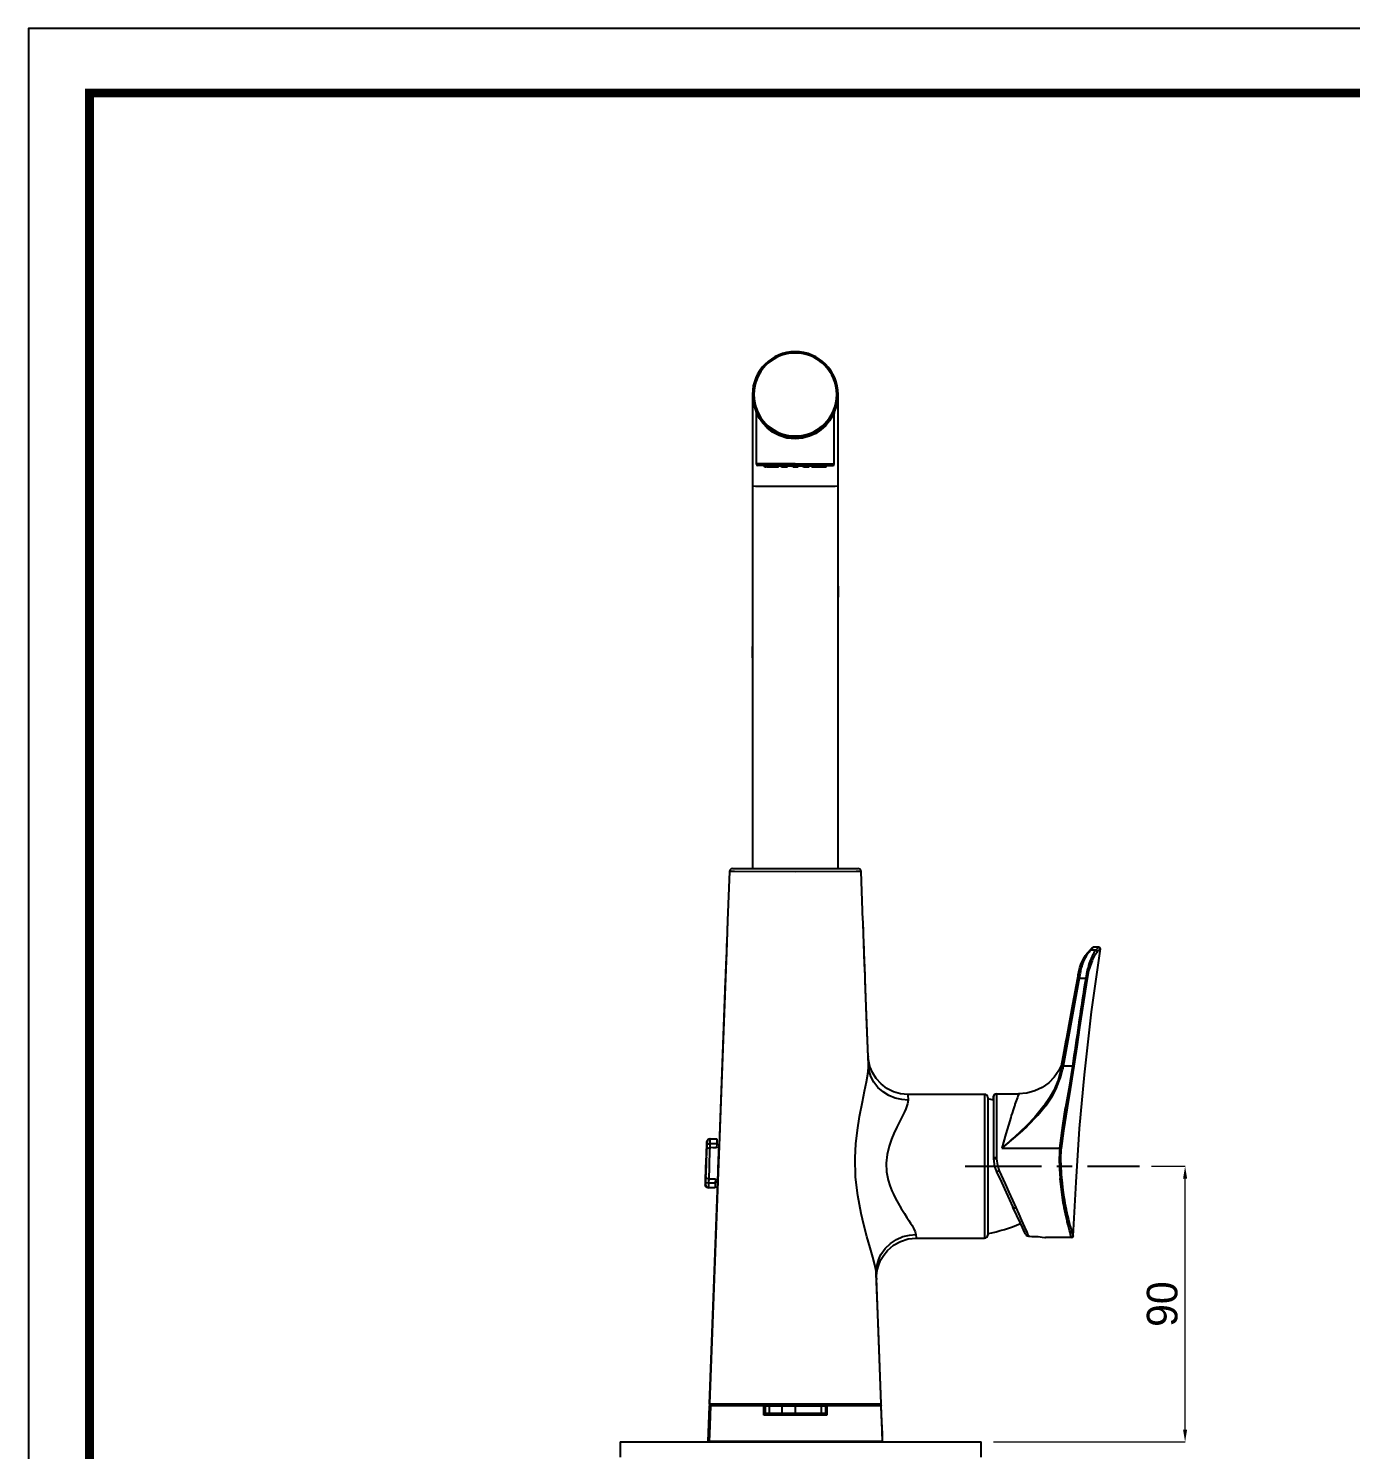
# Model space of a CAD drawing. Extents: x 1350 to 2592, y -2 to 907.
# Drawn here: x 1350.5 to 1782.7, y 442.9 to 907.5 of the extents above; entities that cross this region are included whole.
import ezdxf

# ---------------------------------------------------------------- set-up
doc = ezdxf.new("R2010")
doc.units = 0
doc.header["$LTSCALE"] = 10
doc.header["$MEASUREMENT"] = 0
doc.header["$PDMODE"] = 3
doc.header["$PDSIZE"] = -10
doc.linetypes.add('CENTER', pattern=[2, 1.25, -0.25, 0.25, -0.25])
doc.linetypes.add('CENTERX2', pattern=[4, 2.5, -0.5, 0.5, -0.5])
doc.layers.get('0').update_dxf_attribs({"linetype": 'CONTINUOUS'})
doc.layers.get('DEFPOINTS').update_dxf_attribs({"linetype": 'CONTINUOUS'})
doc.layers.add('중심선', color=1, linetype='CENTER', lineweight=25)
doc.styles.add('Daelim Dimension', font='')
doc.styles.get('Daelim Dimension').set_extended_font_data('나눔고딕')
doc.dimstyles.new('DEFAULT', dxfattribs={"dimscale": 2, "dimtxt": 2, "dimasz": 2, "dimexe": 0, "dimexo": 2, "dimgap": 1, "dimtad": 1, "dimdec": 0, "dimzin": 9, "dimdsep": 46, "dimtxsty": 'Daelim Dimension', "dimcen": 0.5, "dimclrd": 5, "dimclre": 5, "dimclrt": 256, "dimadec": 1, "dimazin": 0, "dimtfac": 1, "dimtdec": 0, "dimtix": 1, "dimtmove": 0, "dimatfit": 3, "dimfxl": 1, "dimtolj": 1, "dimtzin": 1, "dimlwd": 9, "dimlwe": 9, "dimarcsym": 0})

# ---------------------------------------------------------------- blocks, each defined once
blk = doc.blocks.new('*D6')
at = {"color": 5, "lineweight": 9, "ltscale": 0.5, "transparency": 16777216}
for p, q in [((1717.68, 535.49), (1728.63, 535.49)), ((1728.63, 449.39), (1728.63, 531.49)), ((1666, 445.39), (1728.63, 445.39))]:
    blk.add_line(p, q, dxfattribs=at)
at = {"color": 5, "ltscale": 0.5, "transparency": 16777216}
for points in [[(1727.96, 531.49), (1729.29, 531.49), (1728.63, 535.49)], [(1727.96, 449.39), (1729.29, 449.39), (1728.63, 445.39)]]:
    blk.add_solid(points, dxfattribs=at)
at = {"layer": 'DEFPOINTS', "color": 0, "ltscale": 0.5, "transparency": 16777216}
for p in [(1713.68, 535.49), (1728.63, 535.49), (1662, 445.39)]:
    blk.add_point(p, dxfattribs=at)
at = {"color": 7, "ltscale": 0.5, "transparency": 16777216, "insert": (1721.18, 490.44), "char_height": 10, "attachment_point": 5, "rotation": 90, "style": 'Daelim Dimension'}
blk.add_mtext('\\A1;90', dxfattribs=at)

msp = doc.modelspace()

# ---------------------------------------------------------------- linework, layer by layer
at = {"color": 0, "linetype": 'Continuous'}
for p, q in [((1601.19, 801.79), (1601.19, 801.34)), ((1588.44, 781.92), (1588.44, 765.09)), ((1613.94, 765.09), (1613.94, 781.95)), ((1601.19, 773.79), (1601.19, 774.25)), ((1601.19, 773.79), (1601.19, 773.29)), ((1601.19, 765.09), (1588.44, 765.09)), ((1601.19, 764.59), (1588.94, 764.59)), ((1591.1, 764.09), (1591.03, 764.59)), ((1591.6, 764.09), (1591.53, 764.59)), ((1591.61, 764.09), (1591.6, 764.09)), ((1591.61, 764.59), (1591.71, 764.08)), ((1591.74, 764.09), (1591.65, 764.59)), ((1592, 764.09), (1591.74, 764.09)), ((1592, 764.09), (1591.96, 764.59)), ((1592.65, 764.09), (1592.61, 764.59)), ((1593.27, 764.09), (1592.65, 764.09)), ((1593.27, 764.09), (1593.36, 764.59)), ((1593.57, 764.59), (1593.68, 764.08)), ((1593.57, 764.08), (1593.62, 764.35)), ((1593.82, 764.09), (1593.72, 764.59)), ((1594.3, 764.09), (1593.82, 764.09)), ((1594.3, 764.09), (1594.3, 764.59)), ((1595, 764.09), (1595, 764.59)), ((1595.47, 764.09), (1595, 764.09)), ((1595.47, 764.09), (1595.57, 764.59)), ((1595.62, 764.08), (1595.72, 764.59)), ((1595.7, 764.49), (1596.64, 764.49)), ((1596.62, 764.59), (1596.71, 764.08)), ((1597.02, 764.09), (1596.93, 764.59)), ((1597.64, 764.09), (1597.02, 764.09)), ((1597.64, 764.09), (1597.68, 764.59)), ((1598.29, 764.09), (1598.32, 764.59)), ((1598.54, 764.09), (1598.29, 764.09)), ((1598.54, 764.09), (1598.63, 764.59)), ((1598.58, 764.08), (1598.67, 764.59)), ((1598.65, 764.49), (1600.3, 764.49)), ((1600.35, 764.09), (1600.28, 764.59)), ((1600.85, 764.09), (1600.78, 764.59)), ((1601.52, 764.09), (1600.85, 764.09)), ((1601.19, 764.59), (1601.19, 765.09)), ((1601.19, 765.09), (1613.94, 765.09)), ((1601.19, 764.59), (1613.44, 764.59)), ((1601.52, 764.09), (1601.59, 764.59)), ((1602.02, 764.09), (1602.09, 764.59)), ((1602.07, 764.49), (1603.72, 764.49)), ((1603.7, 764.59), (1603.79, 764.08)), ((1603.83, 764.09), (1603.74, 764.59)), ((1604.09, 764.09), (1603.83, 764.09)), ((1604.09, 764.09), (1604.05, 764.59)), ((1604.73, 764.09), (1604.7, 764.59)), ((1605.35, 764.09), (1604.73, 764.09)), ((1605.35, 764.09), (1605.45, 764.59)), ((1605.66, 764.08), (1605.75, 764.59)), ((1605.73, 764.49), (1606.68, 764.49)), ((1606.66, 764.59), (1606.76, 764.08)), ((1606.9, 764.09), (1606.8, 764.59)), ((1607.38, 764.09), (1606.9, 764.09)), ((1607.38, 764.09), (1607.38, 764.59)), ((1608.08, 764.09), (1608.08, 764.59)), ((1608.55, 764.09), (1608.08, 764.09)), ((1608.55, 764.09), (1608.65, 764.59)), ((1608.7, 764.08), (1608.8, 764.59)), ((1608.75, 764.35), (1608.8, 764.08)), ((1609.1, 764.09), (1609.01, 764.59)), ((1609.72, 764.09), (1609.1, 764.09)), ((1609.72, 764.09), (1609.76, 764.59)), ((1610.37, 764.09), (1610.41, 764.59)), ((1610.63, 764.09), (1610.37, 764.09)), ((1610.63, 764.09), (1610.72, 764.59)), ((1610.67, 764.08), (1610.76, 764.59)), ((1610.77, 764.09), (1610.84, 764.59)), ((1610.77, 764.09), (1610.77, 764.09)), ((1611.27, 764.09), (1611.34, 764.59)), ((1699.41, 606.13), (1697.72, 606.13)), ((1698.76, 607.19), (1700.45, 607.19)), ((1689.95, 577.55), (1693.51, 597.07)), ((1694, 597.02), (1696.13, 597.02)), ((1688.03, 567.07), (1688.26, 568.33)), ((1691.81, 568.27), (1688.75, 568.27)), ((1663.09, 558.99), (1638, 558.99)), ((1663.09, 558.99), (1663.09, 511.99)), ((1664.09, 557.99), (1664.09, 512.99)), ((1667.01, 559.19), (1674.29, 559.19)), ((1573.31, 544.49), (1573.31, 544.49)), ((1575.54, 544.49), (1575.49, 542.86)), ((1572.31, 543.53), (1572.31, 543.53)), ((1575.49, 542.86), (1575.44, 541.55)), ((1576.28, 542.5), (1575.48, 542.51)), ((1668.68, 541.37), (1687.65, 541.37)), ((1666.04, 538.22), (1666.04, 537.91)), ((1575.04, 530.12), (1574.99, 528.49)), ((1575.09, 531.43), (1575.04, 530.12)), ((1575.05, 530.46), (1575.82, 530.47)), ((1571.78, 529.53), (1571.78, 529.53)), ((1572.78, 528.49), (1572.78, 528.49)), ((1640.74, 511.99), (1663.09, 511.99)), ((1676.46, 513.33), (1676.39, 513.5)), ((1678.57, 512.57), (1678.57, 512.55)), ((1678.57, 512.57), (1679.04, 512.57)), ((1678.57, 512.55), (1679.04, 512.55)), ((1679.04, 512.57), (1679.04, 512.55)), ((1691.53, 512.19), (1683.04, 512.19)), ((1573.08, 457.2), (1573.06, 457.2)), ((1573.1, 457.8), (1573.11, 457.8)), ((1591.19, 457.14), (1591.19, 454.74)), ((1591.19, 457.14), (1591.31, 457.14)), ((1591.3, 457.32), (1591.3, 457.59)), ((1591.31, 457.14), (1591.31, 454.74)), ((1591.39, 457.34), (1592.75, 457.34)), ((1592.69, 457.14), (1592.69, 454.74)), ((1596.82, 457.14), (1596.82, 454.74)), ((1601.19, 457.14), (1601.19, 454.74)), ((1609.69, 457.14), (1609.69, 454.74)), ((1611.19, 457.14), (1611.06, 457.14)), ((1611.06, 457.14), (1611.06, 454.74)), ((1611.07, 457.32), (1611.07, 457.59)), ((1611.19, 457.19), (1611.19, 457.19)), ((1611.19, 457.19), (1611.19, 457.19)), ((1611.19, 457.14), (1611.19, 457.19)), ((1611.19, 457.14), (1611.19, 454.74)), ((1629.26, 457.8), (1629.29, 457.8)), ((1629.31, 457.2), (1629.29, 457.2)), ((1591.19, 454.74), (1591.31, 454.74)), ((1591.3, 454.56), (1591.3, 454.44)), ((1592.75, 454.54), (1591.39, 454.54)), ((1601.19, 454.44), (1601.19, 454.54)), ((1611.06, 454.74), (1611.19, 454.74)), ((1611.19, 454.39), (1611.19, 454.74)), ((1611.19, 454.74), (1611.19, 454.44)), ((1611.19, 454.44), (1611.19, 454.39)), ((1543.96, 445.39), (1600.66, 445.39)), ((1543.96, 445.39), (1543.96, 440.39)), ((1572.63, 445.6), (1572.63, 445.6)), ((1572.63, 445.6), (1572.65, 445.6)), ((1600.66, 445.39), (1662, 445.39)), ((1629.72, 445.6), (1629.75, 445.6)), ((1662, 440.39), (1662, 445.39))]:
    msp.add_line(p, q, dxfattribs=at)
at = {"ltscale": 0.5}
msp.add_lwpolyline([(1350.49, -2.02), (2591.73, -2.02), (2591.73, 907.46), (1350.49, 907.46)], close=True, dxfattribs=at)
at = {"color": 5, "linetype": 'ByBlock', "lineweight": 200, "const_width": 2.86}
msp.add_lwpolyline([(1370.45, 36.93), (2571.65, 36.93), (2571.65, 886.35), (1370.45, 886.35)], close=True, dxfattribs=at)
at = {"color": 0, "linetype": 'Continuous'}
for points in [[(1587.19, 787.73), (1587.19, 787.24), (1587.19, 786.26), (1587.19, 784.83), (1587.19, 782.94), (1587.19, 780.98), (1587.19, 778.74), (1587.19, 776.25), (1587.19, 772.1), (1587.19, 767.55), (1587.19, 762.74), (1587.19, 757.79)], [(1615.19, 787.79), (1615.19, 787.79), (1615.19, 787.79), (1615.19, 787.79), (1615.19, 787.79), (1615.19, 787.79), (1615.19, 787.79), (1615.19, 787.79)], [(1615.19, 757.79), (1615.19, 762.82), (1615.19, 767.71), (1615.19, 772.33), (1615.19, 776.41), (1615.19, 779.98), (1615.19, 782.05), (1615.19, 783.83), (1615.19, 785.3), (1615.19, 786.44), (1615.19, 787.24), (1615.19, 787.69)], [(1588.4, 782.09), (1588.43, 781.98), (1588.44, 781.9)], [(1601.19, 773.29), (1598.46, 773.57), (1595.95, 774.35), (1593.77, 775.51), (1591.97, 776.91), (1590.53, 778.43), (1589.45, 779.96), (1589.03, 780.67), (1588.72, 781.28), (1588.55, 781.64), (1588.45, 781.86), (1588.44, 781.9), (1588.44, 781.9), (1588.44, 781.9), (1588.44, 781.9), (1588.44, 781.9)], [(1613.94, 781.9), (1613.94, 781.9), (1613.94, 781.9), (1613.94, 781.9), (1613.93, 781.9), (1613.93, 781.89), (1613.92, 781.86), (1613.88, 781.77), (1613.76, 781.5), (1613.41, 780.79), (1612.96, 780.02), (1612.42, 779.18), (1611.17, 777.67), (1609.58, 776.21), (1607.86, 775.06), (1605.85, 774.13), (1603.59, 773.51), (1601.19, 773.29)], [(1613.94, 781.9), (1613.95, 782.01), (1613.97, 782.09)], [(1591.6, 764.09), (1591.22, 764.09), (1591.1, 764.09)], [(1592.65, 764.09), (1592.23, 764.09), (1592, 764.09)], [(1593.58, 764.09), (1593.57, 764.09), (1593.56, 764.09), (1593.27, 764.09)], [(1593.82, 764.09), (1593.68, 764.09), (1593.67, 764.09), (1593.67, 764.09)], [(1595, 764.09), (1594.6, 764.09), (1594.3, 764.09)], [(1595.62, 764.09), (1595.62, 764.09), (1595.62, 764.09), (1595.62, 764.09), (1595.62, 764.09), (1595.62, 764.09), (1595.62, 764.09), (1595.61, 764.09), (1595.47, 764.09)], [(1597.02, 764.09), (1596.73, 764.09), (1596.72, 764.09), (1596.71, 764.09)], [(1598.29, 764.09), (1597.98, 764.09), (1597.64, 764.09)], [(1600.85, 764.09), (1600.47, 764.09), (1600.35, 764.09)], [(1602.02, 764.09), (1601.84, 764.09), (1601.52, 764.09)], [(1604.73, 764.09), (1604.32, 764.09), (1604.09, 764.09)], [(1605.66, 764.09), (1605.66, 764.09), (1605.64, 764.09), (1605.35, 764.09)], [(1606.9, 764.09), (1606.76, 764.09), (1606.76, 764.09), (1606.76, 764.09)], [(1608.08, 764.09), (1607.69, 764.09), (1607.38, 764.09)], [(1608.7, 764.09), (1608.7, 764.09), (1608.7, 764.09), (1608.7, 764.09), (1608.7, 764.09), (1608.7, 764.09), (1608.7, 764.09), (1608.69, 764.09), (1608.55, 764.09)], [(1609.1, 764.09), (1608.82, 764.09), (1608.8, 764.09), (1608.8, 764.09)], [(1610.37, 764.09), (1610.06, 764.09), (1609.72, 764.09)], [(1611.27, 764.09), (1611.09, 764.09), (1610.77, 764.09)], [(1587.19, 757.79), (1587.19, 701.69), (1587.19, 705.39), (1587.19, 669.09), (1587.19, 632.79)], [(1615.19, 757.79), (1615.19, 757.79), (1615.19, 757.79), (1615.19, 757.79), (1615.18, 757.79), (1615.13, 757.79), (1614.2, 757.77), (1601.19, 757.74), (1588.17, 757.77), (1587.24, 757.79), (1587.19, 757.79), (1587.19, 757.79), (1587.19, 757.79), (1587.19, 757.79), (1587.19, 757.79)], [(1615.19, 632.79), (1615.19, 688.89), (1615.19, 725.19), (1615.19, 721.49), (1615.19, 757.79)], [(1579.65, 631.85), (1579.05, 615.89)], [(1580.68, 632.79), (1580.25, 632.7), (1579.9, 632.45), (1579.65, 631.82)], [(1622.72, 631.85), (1622.72, 631.85), (1622.72, 631.85), (1622.72, 631.85), (1622.72, 631.85), (1622.62, 631.84), (1621.08, 631.84), (1601.19, 631.79), (1581.29, 631.84), (1579.75, 631.85), (1579.66, 631.85), (1579.65, 631.85), (1579.65, 631.85), (1579.65, 631.85), (1579.65, 631.85)], [(1580.66, 632.79), (1580.66, 632.79), (1580.66, 632.79), (1580.66, 632.79), (1580.66, 632.79), (1580.67, 632.79), (1580.74, 632.79), (1581.92, 632.79), (1597.91, 632.79), (1620.68, 632.79)], [(1620.68, 632.79), (1621.64, 632.79), (1621.7, 632.79), (1621.7, 632.79), (1621.7, 632.79), (1621.7, 632.79), (1621.7, 632.79), (1621.7, 632.79), (1621.7, 632.79), (1621.7, 632.79)], [(1622.72, 631.82), (1622.61, 632.24), (1622.34, 632.58), (1621.7, 632.79)], [(1623.32, 615.89), (1622.72, 631.85)], [(1578.97, 613.79), (1578.88, 611.46), (1578.8, 609.4), (1578.73, 607.41), (1578.66, 605.68), (1578.58, 603.62), (1578.5, 601.7), (1578.46, 600.53), (1578.42, 599.47), (1578.37, 598.3), (1578.33, 597.34), (1578.3, 596.62), (1578.28, 596.27), (1578.28, 596.15)], [(1579.05, 615.79), (1578.65, 605.34), (1578.34, 597.12)], [(1579.05, 615.79), (1579, 614.66), (1578.97, 613.79)], [(1623.35, 615.15), (1623.34, 615.51), (1623.33, 615.79)], [(1624, 597.83), (1623.62, 607.89), (1623.33, 615.79)], [(1623.33, 615.79), (1623.33, 615.79), (1623.33, 615.79), (1623.33, 615.79), (1623.33, 615.79), (1623.33, 615.79)], [(1624.09, 596.15), (1624.08, 596.52), (1624.05, 597.13), (1624.02, 597.98), (1623.95, 599.53), (1623.86, 601.94), (1623.75, 604.65), (1623.7, 606.09), (1623.66, 607.09), (1623.62, 607.99), (1623.58, 609.17), (1623.52, 610.73), (1623.45, 612.4), (1623.44, 612.85), (1623.42, 613.31), (1623.4, 613.76), (1623.39, 614.22), (1623.37, 614.69), (1623.35, 615.15)], [(1692.03, 512.66), (1692.97, 530.27), (1694.14, 547.85), (1695.72, 565.4), (1698.07, 586.04), (1700.95, 606.61)], [(1696.27, 604.14), (1695.95, 603.59), (1695.75, 603.2), (1695.55, 602.79), (1695.35, 602.36)], [(1695.52, 603.48), (1696.1, 604.4), (1696.65, 605.15), (1697.03, 605.62), (1697.34, 605.96)], [(1696.4, 604.36), (1696.33, 604.24), (1696.27, 604.14)], [(1696.99, 605.22), (1696.66, 604.76), (1696.4, 604.36)], [(1697.05, 605.29), (1697.02, 605.25), (1696.99, 605.22)], [(1697.72, 606.13), (1697.53, 605.9), (1697.38, 605.73), (1697.22, 605.52), (1697.05, 605.29)], [(1697.34, 605.96), (1697.45, 606.07), (1697.51, 606.14), (1697.58, 606.21), (1697.64, 606.28)], [(1697.72, 606.13), (1697.49, 606.08), (1697.34, 605.96)], [(1698.15, 606.78), (1698.01, 606.64), (1697.9, 606.54), (1697.78, 606.41), (1697.65, 606.28)], [(1698.02, 606.44), (1697.79, 606.39), (1697.65, 606.28)], [(1698.12, 603.96), (1697.88, 603.42), (1697.7, 602.96)], [(1698.02, 606.44), (1697.86, 606.27), (1697.72, 606.13)], [(1698.94, 604.19), (1698.62, 603.57), (1698.41, 603.13), (1698.2, 602.65), (1698, 602.15)], [(1698.76, 607.19), (1698.76, 607.19), (1698.76, 607.19), (1698.71, 607.14), (1698.02, 606.44)], [(1698.2, 604.16), (1698.15, 604.05), (1698.12, 603.96)], [(1698.18, 606.81), (1698.16, 606.8), (1698.15, 606.78)], [(1698.15, 606.78), (1698.16, 606.79), (1698.16, 606.8)], [(1698.16, 606.8), (1698.34, 606.97), (1698.39, 607.02)], [(1698.39, 607.02), (1698.36, 607), (1698.32, 606.95), (1698.18, 606.81)], [(1698.58, 604.92), (1698.37, 604.51), (1698.2, 604.16)], [(1698.38, 607.01), (1698.47, 607.09), (1698.55, 607.14)], [(1698.39, 607.02), (1698.39, 607.02), (1698.39, 607.02), (1698.39, 607.02), (1698.39, 607.02), (1698.39, 607.02), (1698.39, 607.02)], [(1698.77, 607.18), (1698.64, 607.17), (1698.55, 607.14)], [(1698.63, 605.02), (1698.6, 604.97), (1698.58, 604.92)], [(1699.02, 605.65), (1698.81, 605.32), (1698.63, 605.02)], [(1699.19, 604.62), (1699.1, 604.48), (1699.05, 604.38), (1698.99, 604.29), (1698.94, 604.19)], [(1699.41, 606.13), (1699.2, 605.89), (1699.02, 605.65)], [(1699.42, 604.98), (1699.34, 604.87), (1699.29, 604.79), (1699.24, 604.71), (1699.19, 604.62)], [(1699.41, 606.13), (1700.38, 607.12), (1700.45, 607.19), (1700.45, 607.19), (1700.45, 607.19)], [(1699.9, 605.57), (1699.73, 605.99), (1699.41, 606.13)], [(1699.9, 605.57), (1699.74, 605.4), (1699.64, 605.28), (1699.53, 605.14), (1699.42, 604.98)], [(1700.95, 606.62), (1700.95, 606.62), (1700.95, 606.62), (1700.95, 606.62), (1700.95, 606.62), (1700.95, 606.62), (1700.95, 606.62), (1700.94, 606.61), (1700.88, 606.55), (1699.9, 605.57)], [(1700.95, 606.62), (1700.79, 607.06), (1700.45, 607.19)], [(1693.88, 599.08), (1694.23, 600.47), (1694.68, 601.75), (1695.52, 603.48)], [(1694.83, 600.94), (1694.65, 600.35), (1694.55, 599.95), (1694.46, 599.55), (1694.38, 599.13)], [(1695.05, 601.61), (1694.97, 601.38), (1694.92, 601.24), (1694.88, 601.09), (1694.83, 600.94)], [(1695.32, 602.28), (1695.23, 602.05), (1695.17, 601.91), (1695.11, 601.76), (1695.05, 601.61)], [(1695.35, 602.36), (1695.34, 602.31), (1695.32, 602.28)], [(1696.76, 600.05), (1696.37, 598.38), (1696.13, 597.02)], [(1698, 602.15), (1697.1, 599.4), (1696.59, 596.93)], [(1697.05, 601.09), (1696.89, 600.51), (1696.76, 600.05)], [(1697.64, 602.81), (1697.3, 601.88), (1697.05, 601.09)], [(1697.7, 602.96), (1697.66, 602.88), (1697.64, 602.81)], [(1578.34, 597.12), (1575.41, 519.1), (1573.1, 457.8)], [(1578.28, 596.15), (1576.26, 542.5)], [(1578.28, 596.09), (1577.91, 586.28)], [(1624.04, 596.79), (1624.02, 597.37), (1624, 597.83)], [(1625.1, 568.67), (1624.51, 584.42), (1624.04, 596.79)], [(1625.03, 571.18), (1624.09, 596.15)], [(1694, 597.02), (1688.75, 568.27)], [(1693.51, 597.07), (1693.5, 597.04), (1693.5, 597.01), (1693.49, 596.97), (1693.47, 596.88), (1693.44, 596.73), (1693.4, 596.46), (1693.31, 595.98), (1693.15, 595.11), (1692.87, 593.56), (1692.36, 590.75), (1691.42, 585.64), (1689.7, 576.22)], [(1689.95, 577.55), (1691.94, 588.48), (1693.51, 597.07)], [(1696.59, 596.93), (1695.1, 587.16), (1694.14, 580.83), (1693.2, 574.51), (1692.26, 568.19)], [(1693.51, 597.07), (1693.63, 597.77), (1693.72, 598.21), (1693.8, 598.65), (1693.88, 599.08)], [(1693.88, 599.08), (1693.76, 598.41), (1693.67, 597.97), (1693.59, 597.52), (1693.51, 597.07)], [(1693.51, 597.08), (1693.51, 597.08), (1693.51, 597.08)], [(1693.51, 597.08), (1693.51, 597.07), (1693.51, 597.07)], [(1694, 597.02), (1693.55, 597.08), (1693.51, 597.08), (1693.51, 597.08), (1693.51, 597.07)], [(1694.38, 599.13), (1694.08, 599.16), (1693.92, 599.13), (1693.89, 599.11), (1693.88, 599.08)], [(1694.19, 598.09), (1694.08, 597.49), (1694, 597.02)], [(1694.22, 598.28), (1694.2, 598.17), (1694.19, 598.09)], [(1694.38, 599.13), (1694.29, 598.66), (1694.22, 598.28)], [(1696.59, 596.93), (1696.38, 596.97), (1696.13, 597.02)], [(1688.26, 568.33), (1689.12, 573.01), (1689.79, 576.69)], [(1689.79, 576.69), (1689.88, 577.17), (1689.95, 577.55)], [(1625.1, 568.67), (1625.01, 571.32), (1625.01, 571.49), (1625.01, 571.5), (1625.01, 571.5), (1625.01, 571.5), (1625.01, 571.5), (1625.01, 571.5), (1625.01, 571.5), (1625.01, 571.48), (1625.03, 571.18)], [(1627.58, 501.18), (1627.19, 503.23), (1626.53, 505.8), (1625.65, 508.89), (1624.62, 512.52), (1623.59, 516.37), (1622.71, 520.04), (1621.59, 525.93), (1620.93, 531.98), (1620.78, 538.21), (1621.01, 542.82), (1621.52, 547.35), (1622.23, 551.79), (1623.14, 556.59), (1623.84, 560.06), (1624.44, 563.07), (1624.87, 565.62), (1625.08, 567.73)], [(1625.12, 570.15), (1625.06, 570.73), (1625.03, 571.18)], [(1638, 558.99), (1635.61, 559.21), (1633.3, 559.87), (1631.15, 560.95), (1629.23, 562.4), (1627.62, 564.18), (1626.39, 566.15), (1625.6, 568.1), (1625.19, 569.76), (1625.03, 571.14)], [(1625.08, 567.73), (1625.1, 568.24), (1625.1, 568.61)], [(1625.1, 568.61), (1625.1, 568.64), (1625.1, 568.67)], [(1638.09, 557.14), (1636.02, 557.29), (1633.89, 557.77), (1631.82, 558.61), (1629.89, 559.8), (1628.21, 561.3), (1626.89, 563), (1625.92, 564.85), (1625.34, 566.75), (1625.1, 568.61)], [(1625.17, 567.73), (1625.16, 567.74), (1625.15, 567.75)], [(1688.4, 569.12), (1687.32, 566.77), (1685.85, 564.64), (1684.03, 562.79), (1681.93, 561.28), (1679.47, 560.12), (1676.85, 559.41), (1674.15, 559.19)], [(1688.03, 567.07), (1687.1, 563.6), (1685.67, 560.3), (1684.27, 557.83), (1682.69, 555.49)], [(1686.75, 561.47), (1687.93, 564.52), (1688.52, 567.02)], [(1688.26, 568.33), (1688.13, 567.63), (1688.03, 567.07)], [(1688.03, 567.07), (1688.04, 567.12), (1688.05, 567.15)], [(1688.52, 567.02), (1688.19, 567.07), (1688.08, 567.08), (1688.04, 567.08), (1688.03, 567.08), (1688.03, 567.08), (1688.03, 567.07), (1688.03, 567.07)], [(1688.03, 567.07), (1688.03, 567.07), (1688.03, 567.07)], [(1688.26, 568.33), (1688.27, 568.33), (1688.27, 568.33), (1688.3, 568.33), (1688.75, 568.27)], [(1688.41, 569.13), (1688.41, 569.13), (1688.41, 569.13), (1688.4, 569.12)], [(1688.75, 568.27), (1688.62, 567.57), (1688.52, 567.02)], [(1691.81, 568.27), (1690.6, 560.68), (1689.58, 554.75)], [(1692.26, 568.19), (1691.08, 560.57), (1690.04, 554.62)], [(1692.26, 568.19), (1692.05, 568.23), (1691.81, 568.27)], [(1638, 558.99), (1638, 558.99), (1638, 558.99), (1638, 558.98), (1638, 558.87), (1638.09, 557.14)], [(1667.01, 559.19), (1666.34, 558.92), (1666.04, 558.44)], [(1666.04, 557.05), (1666.04, 558.35), (1666.04, 558.44), (1666.04, 558.44), (1666.04, 558.44), (1666.04, 558.44), (1666.04, 558.44)], [(1666.04, 558.44), (1666.04, 558.44), (1666.04, 558.44), (1666.04, 558.44), (1666.04, 558.43), (1666.04, 558.35), (1666.04, 556.94), (1666.04, 538.22)], [(1667.01, 559.19), (1667.01, 559.19), (1667.01, 559.19), (1667.01, 559.19), (1667.01, 559.18), (1667.01, 559.09), (1667.01, 557.64), (1667.01, 538.3)], [(1673.8, 557.99), (1673.4, 556.88), (1673.02, 555.79)], [(1674.1, 558.75), (1673.95, 558.37), (1673.8, 557.99)], [(1674.14, 558.85), (1674.12, 558.79), (1674.1, 558.75)], [(1674.29, 559.19), (1674.28, 559.19), (1674.28, 559.19), (1674.27, 559.17), (1674.14, 558.85)], [(1683.06, 555.3), (1685.23, 558.55), (1686.66, 561.26)], [(1686.66, 561.26), (1686.71, 561.38), (1686.75, 561.47)], [(1638.09, 557.14), (1637.92, 555.93), (1637.36, 554.33), (1636.9, 553.31), (1636.56, 552.62), (1636.12, 551.75), (1635.37, 550.26), (1634.41, 548.34), (1633.44, 546.26), (1632.66, 544.37), (1631.85, 542.09), (1631.21, 539.37), (1630.91, 536.47), (1631.03, 533.7), (1631.55, 530.99), (1632.08, 529.23), (1632.78, 527.44), (1633.28, 526.33), (1633.94, 525.02), (1634.79, 523.45), (1635.85, 521.65), (1636.86, 520.04), (1637.71, 518.71), (1638.34, 517.74), (1638.86, 516.94), (1639.37, 516.11), (1639.87, 515.22), (1640.42, 514.07), (1640.65, 513.21)], [(1672.06, 552.88), (1671.81, 552.1), (1671.61, 551.46)], [(1672.84, 555.25), (1672.41, 553.98), (1672.06, 552.88)], [(1673.02, 555.79), (1672.92, 555.49), (1672.84, 555.25)], [(1682.58, 555.35), (1679.47, 551.55), (1676.79, 548.74)], [(1677.14, 548.72), (1680.51, 552.2), (1682.93, 555.13)], [(1682.69, 555.49), (1682.63, 555.41), (1682.58, 555.35)], [(1682.93, 555.13), (1683, 555.23), (1683.06, 555.3)], [(1687.65, 541.37), (1688.63, 548.85), (1689.58, 554.75)], [(1690.04, 554.62), (1688.84, 547.13), (1688.08, 541.27)], [(1689.58, 554.75), (1689.88, 554.68), (1690.04, 554.62)], [(1671.61, 551.46), (1670.85, 548.93), (1670.03, 546.13), (1668.68, 541.37)], [(1676.7, 548.66), (1674.69, 546.72), (1673.07, 545.23)], [(1673.33, 545.26), (1675.44, 547.13), (1677.06, 548.64)], [(1676.79, 548.74), (1676.74, 548.69), (1676.7, 548.66)], [(1677.06, 548.64), (1677.11, 548.68), (1677.14, 548.72)], [(1573.13, 544.47), (1572.72, 544.26), (1572.49, 543.88), (1572.3, 542.8)], [(1573.31, 544.49), (1572.89, 544.4), (1572.55, 544.14), (1572.31, 543.53)], [(1572.31, 543.53), (1572.42, 543.94), (1572.68, 544.27), (1573.31, 544.49)], [(1573.31, 544.49), (1573.31, 544.49), (1573.31, 544.49), (1573.31, 544.48), (1573.3, 544.37), (1573.28, 542.88)], [(1573.31, 544.49), (1575.54, 544.49)], [(1668.68, 541.37), (1671.2, 543.44), (1673.16, 545.11)], [(1672.94, 545.12), (1671.93, 544.22), (1671.14, 543.53)], [(1673.07, 545.23), (1673, 545.17), (1672.94, 545.12)], [(1673.16, 545.11), (1673.26, 545.2), (1673.33, 545.26)], [(1572.21, 540.87), (1572.16, 539.71), (1572.1, 538.17), (1572.01, 535.9), (1571.94, 533.76), (1571.9, 532.87), (1571.88, 532.18)], [(1571.89, 532.27), (1571.94, 533.42), (1571.99, 534.93), (1572.08, 537.13), (1572.15, 539.21), (1572.19, 540.09), (1572.21, 540.79)], [(1572.28, 542.76), (1572.23, 541.56), (1572.21, 540.87)], [(1572.21, 540.79), (1572.24, 541.74), (1572.28, 542.72)], [(1572.21, 540.79), (1572.31, 541.13), (1572.59, 541.42), (1573.23, 541.59)], [(1572.28, 542.72), (1572.31, 543.47), (1572.31, 543.52), (1572.31, 543.53), (1572.31, 543.53), (1572.31, 543.53), (1572.31, 543.53)], [(1572.31, 543.53), (1572.31, 543.53), (1572.31, 543.53), (1572.31, 543.53), (1572.31, 543.53), (1572.31, 543.52), (1572.31, 543.47), (1572.28, 542.76)], [(1572.28, 542.72), (1572.3, 542.76), (1572.36, 542.79), (1572.58, 542.85), (1573.28, 542.88)], [(1573.23, 541.59), (1573.18, 540.49), (1573.14, 539.07), (1573.09, 537.45), (1573.05, 535.76), (1573, 534.05), (1572.95, 532.55), (1572.91, 531.39)], [(1573.28, 542.88), (1573.25, 542.07), (1573.23, 541.59)], [(1575.44, 541.55), (1574.2, 541.57), (1573.23, 541.59)], [(1575.49, 542.86), (1574.25, 542.87), (1573.28, 542.88)], [(1670.86, 543.28), (1669.64, 542.21), (1668.68, 541.37)], [(1671.14, 543.53), (1670.98, 543.39), (1670.86, 543.28)], [(1687.52, 539.32), (1687.49, 538.3), (1687.5, 537.49)], [(1687.53, 539.68), (1687.52, 539.48), (1687.52, 539.32)], [(1687.65, 541.37), (1687.57, 540.43), (1687.53, 539.68)], [(1687.65, 541.37), (1687.93, 541.32), (1688.08, 541.27)], [(1687.92, 538.95), (1687.92, 538.64), (1687.91, 538.44), (1687.91, 538.24), (1687.91, 538.04)], [(1687.98, 540.08), (1687.96, 539.7), (1687.94, 539.45), (1687.93, 539.2), (1687.92, 538.95)], [(1688.08, 541.27), (1688.04, 540.86), (1688.02, 540.6), (1688, 540.34), (1687.98, 540.08)], [(1667.01, 538.3), (1666.34, 538.27), (1666.04, 538.22)], [(1667, 537.98), (1666.33, 537.96), (1666.04, 537.91)], [(1666.04, 537.91), (1666.34, 535.48), (1666.97, 533.68)], [(1667.01, 538.3), (1667, 538.12), (1667, 537.98)], [(1667.01, 537.98), (1667.27, 535.73), (1667.85, 534.04)], [(1687.5, 537.49), (1687.5, 537.1), (1687.51, 536.79)], [(1687.51, 536.79), (1687.52, 536.07), (1687.54, 535.61), (1687.56, 535.14), (1687.58, 534.68)], [(1687.58, 534.68), (1687.59, 534.5), (1687.6, 534.36)], [(1687.6, 534.36), (1687.66, 533.38), (1687.7, 532.75), (1687.75, 532.12), (1687.8, 531.5)], [(1687.91, 538.04), (1687.91, 537.97), (1687.92, 537.9)], [(1687.92, 537.9), (1687.93, 537.34), (1687.94, 536.89)], [(1687.94, 536.89), (1687.94, 536.74), (1687.95, 536.62)], [(1687.95, 536.62), (1687.98, 535.76), (1688, 535.2), (1688.03, 534.64), (1688.06, 534.09)], [(1571.78, 529.53), (1571.78, 529.53), (1571.78, 529.53), (1571.78, 529.53), (1571.78, 529.53), (1571.78, 529.53), (1571.79, 529.59), (1571.82, 530.33)], [(1571.81, 530.3), (1571.78, 529.58), (1571.78, 529.53), (1571.78, 529.53), (1571.78, 529.53), (1571.78, 529.53), (1571.78, 529.53)], [(1571.88, 532.18), (1571.85, 531.26), (1571.81, 530.3)], [(1571.82, 530.33), (1571.86, 531.55), (1571.89, 532.27)], [(1571.82, 530.33), (1571.83, 530.29), (1571.89, 530.26), (1572.11, 530.18), (1572.82, 530.1)], [(1571.83, 530.25), (1571.83, 529.68), (1571.94, 529.15), (1572.2, 528.72), (1572.6, 528.51)], [(1571.89, 532.27), (1571.98, 531.91), (1572.25, 531.59), (1572.91, 531.39)], [(1572.82, 530.1), (1572.79, 528.61), (1572.79, 528.5), (1572.78, 528.49), (1572.78, 528.49), (1572.78, 528.49)], [(1572.91, 531.39), (1572.88, 531.03), (1572.86, 530.75), (1572.84, 530.43), (1572.82, 530.1)], [(1572.82, 530.1), (1574.06, 530.11), (1575.04, 530.12)], [(1572.91, 531.39), (1574.13, 531.41), (1575.09, 531.43)], [(1575.81, 530.47), (1573.08, 457.8)], [(1667.85, 534.04), (1667.24, 533.77), (1666.97, 533.68)], [(1666.97, 533.68), (1668.57, 530.26), (1670.11, 526.96), (1671.26, 524.48), (1672.35, 522.15)], [(1667.85, 534.04), (1669.79, 529.73), (1671, 527.03), (1672.16, 524.44), (1673.26, 521.99)], [(1688.82, 523.57), (1688.17, 527.87), (1687.8, 531.5)], [(1688.06, 534.09), (1688.06, 533.99), (1688.07, 533.92)], [(1688.07, 533.92), (1688.11, 533.35), (1688.14, 532.9)], [(1688.14, 532.9), (1688.15, 532.74), (1688.16, 532.61)], [(1688.16, 532.61), (1688.2, 532.19), (1688.22, 531.92), (1688.25, 531.64), (1688.27, 531.37)], [(1688.27, 531.37), (1688.28, 531.27), (1688.29, 531.19)], [(1688.29, 531.19), (1688.42, 529.83), (1688.54, 528.78)], [(1572.78, 528.49), (1572.36, 528.59), (1572, 528.87), (1571.78, 529.53)], [(1571.78, 529.53), (1571.86, 529.1), (1572.14, 528.73), (1572.78, 528.49)], [(1574.99, 528.49), (1572.78, 528.49)], [(1688.54, 528.78), (1688.56, 528.64), (1688.57, 528.53)], [(1688.57, 528.53), (1688.65, 527.93), (1688.7, 527.54), (1688.75, 527.15), (1688.8, 526.77)], [(1688.8, 526.77), (1688.86, 526.37), (1688.91, 526.05)], [(1688.91, 526.05), (1689.17, 524.46), (1689.34, 523.47), (1689.52, 522.51), (1689.71, 521.59)], [(1676.46, 513.33), (1676.05, 514.21), (1675.46, 515.47), (1674.71, 517.09), (1673.63, 519.42), (1672.35, 522.15)], [(1673.26, 521.99), (1674.23, 519.8), (1675.11, 517.82), (1676.09, 515.63), (1676.85, 513.93), (1677.14, 513.28), (1677.37, 512.78)], [(1689.13, 521.95), (1688.95, 522.85), (1688.82, 523.57)], [(1690.03, 517.69), (1689.52, 519.95), (1689.13, 521.95)], [(1689.71, 521.59), (1689.76, 521.37), (1689.79, 521.21)], [(1689.79, 521.21), (1690.21, 519.29), (1690.49, 518.15), (1690.75, 517.11), (1691, 516.17)], [(1676.39, 513.5), (1676.09, 514.13), (1675.69, 515), (1674.84, 516.81)], [(1690.12, 517.31), (1690.07, 517.52), (1690.03, 517.69)], [(1691.12, 513.49), (1690.83, 514.53), (1690.61, 515.34), (1690.37, 516.27), (1690.12, 517.31)], [(1691, 516.17), (1691.23, 515.33), (1691.37, 514.84), (1691.5, 514.41), (1691.62, 514.02)], [(1627.66, 500.41), (1627.77, 502.45), (1628.27, 504.56), (1629.2, 506.64), (1630.55, 508.58), (1632.28, 510.25), (1634.24, 511.56), (1636.37, 512.5), (1638.54, 513.03), (1640.65, 513.21)], [(1627.74, 498.97), (1627.74, 499.3), (1627.77, 499.79), (1627.84, 500.52), (1628.01, 501.59), (1628.36, 502.94), (1629.09, 504.76), (1630.09, 506.44), (1631.33, 507.96), (1633.32, 509.66), (1635.62, 510.94), (1638.13, 511.73), (1640.74, 511.99)], [(1640.65, 513.21), (1640.73, 512.07), (1640.74, 512), (1640.74, 511.99), (1640.74, 511.99), (1640.74, 511.99), (1640.74, 511.99)], [(1676.53, 513.21), (1676.59, 513.13), (1676.64, 513.07)], [(1676.71, 513), (1677.1, 512.78), (1677.62, 512.64), (1678.57, 512.55)], [(1677.37, 512.78), (1677.52, 512.68), (1677.85, 512.61), (1678.57, 512.57)], [(1679.04, 512.57), (1680.6, 512.51), (1681.9, 512.37), (1682.74, 512.24), (1683.02, 512.19), (1683.04, 512.19), (1683.04, 512.19)], [(1691.21, 513.16), (1691.16, 513.34), (1691.12, 513.49)], [(1691.53, 512.19), (1691.53, 512.19), (1691.53, 512.19), (1691.51, 512.25), (1691.21, 513.16)], [(1691.5, 512.19), (1691.91, 512.36), (1692.03, 512.68)], [(1691.62, 514.02), (1691.71, 513.72), (1691.76, 513.54), (1691.81, 513.38), (1691.85, 513.24)], [(1691.85, 513.24), (1691.86, 513.23), (1691.86, 513.22)], [(1691.86, 513.22), (1691.9, 513.07), (1691.93, 512.99), (1691.95, 512.92), (1691.97, 512.85)], [(1691.97, 512.85), (1691.98, 512.82), (1691.99, 512.8)], [(1691.99, 512.8), (1692, 512.77), (1692.01, 512.75), (1692.01, 512.73), (1692.02, 512.72)], [(1692.02, 512.72), (1692.02, 512.7), (1692.03, 512.69)], [(1692.03, 512.69), (1692.03, 512.69), (1692.03, 512.68)], [(1692.03, 512.68), (1692.03, 512.66), (1692.03, 512.66), (1692.03, 512.66), (1692.03, 512.66), (1692.03, 512.66), (1692.03, 512.66), (1692.03, 512.66), (1692.03, 512.66), (1692.03, 512.66), (1692.03, 512.67)], [(1627.66, 500.43), (1627.63, 500.84), (1627.58, 501.18)], [(1627.59, 501.21), (1627.64, 501.24), (1627.67, 501.3)], [(1629.26, 457.8), (1628.37, 481.66), (1627.66, 500.41)], [(1627.74, 498.93), (1627.75, 498.52), (1627.75, 498.51), (1627.75, 498.5), (1627.75, 498.5), (1627.75, 498.5), (1627.75, 498.5), (1627.75, 498.56), (1627.66, 500.38)], [(1627.74, 498.93), (1627.74, 499.43), (1627.75, 499.82)], [(1629.29, 457.8), (1627.74, 498.93)], [(1573.55, 470.2), (1573.09, 457.8)], [(1573.09, 457.2), (1572.84, 450.7), (1572.65, 445.6)], [(1573.06, 457.2), (1572.94, 454.04)], [(1573.45, 457.27), (1573.21, 450.69), (1573.02, 445.53)], [(1573.26, 457.39), (1573.11, 457.32), (1573.06, 457.2)], [(1573.08, 457.8), (1573.15, 457.64), (1573.28, 457.59)], [(1573.28, 457.39), (1573.14, 457.32), (1573.08, 457.2)], [(1573.13, 457.2), (1573.08, 457.2), (1573.08, 457.2), (1573.08, 457.2)], [(1573.11, 457.8), (1573.22, 457.61)], [(1573.11, 457.8), (1573.18, 457.64), (1573.31, 457.59)], [(1573.11, 457.8), (1573.25, 457.8), (1575.16, 457.8), (1601.09, 457.8), (1627.13, 457.8), (1628.71, 457.8), (1629.26, 457.8)], [(1573.13, 457.2), (1573.21, 457.34), (1573.33, 457.39)], [(1573.45, 457.2), (1573.23, 457.2), (1573.13, 457.2)], [(1629.06, 457.59), (1628.44, 457.59), (1626.75, 457.59), (1600.7, 457.59), (1575.24, 457.59), (1573.39, 457.59), (1573.3, 457.59), (1573.3, 457.59), (1573.3, 457.59), (1573.3, 457.59), (1573.3, 457.59), (1573.31, 457.59)], [(1573.33, 457.39), (1573.77, 457.39), (1574.65, 457.39), (1575.97, 457.39), (1577.69, 457.39), (1579.8, 457.39), (1583.07, 457.39), (1586.84, 457.39), (1590.99, 457.39)], [(1590.91, 457.19), (1586.5, 457.19), (1582.46, 457.19), (1580.15, 457.19), (1578.13, 457.19), (1576.44, 457.19), (1575.09, 457.2), (1574.1, 457.2), (1573.45, 457.2)], [(1590.91, 457.19), (1591.16, 457.19), (1591.18, 457.19), (1591.19, 457.19), (1591.19, 457.19), (1591.19, 457.19)], [(1590.91, 454.19), (1590.91, 455.87), (1590.91, 457.19)], [(1591.19, 457.39), (1591.19, 457.5), (1591.19, 457.59)], [(1591.19, 457.19), (1591.19, 457.3), (1591.19, 457.39)], [(1591.19, 457.19), (1591.19, 454.39)], [(1591.31, 457.14), (1592.08, 457.14), (1592.69, 457.14)], [(1592.75, 457.34), (1592.73, 457.32), (1592.71, 457.28), (1592.69, 457.14)], [(1592.69, 457.14), (1594.98, 457.14), (1596.82, 457.14)], [(1592.75, 457.34), (1595.03, 457.34), (1596.86, 457.34)], [(1596.86, 457.34), (1596.85, 457.34), (1596.84, 457.32), (1596.83, 457.28), (1596.82, 457.14)], [(1596.82, 457.14), (1599.26, 457.14), (1601.19, 457.14)], [(1596.86, 457.34), (1599.27, 457.34), (1601.19, 457.34)], [(1601.19, 457.34), (1601.19, 457.34), (1601.19, 457.34), (1601.19, 457.34), (1601.19, 457.34), (1601.19, 457.33), (1601.19, 457.14)], [(1601.19, 457.34), (1605.97, 457.34), (1609.62, 457.34)], [(1601.19, 457.14), (1606.01, 457.14), (1609.69, 457.14)], [(1609.62, 457.34), (1610.39, 457.34), (1610.99, 457.34)], [(1609.62, 457.34), (1609.64, 457.32), (1609.66, 457.28), (1609.69, 457.14)], [(1609.69, 457.14), (1610.46, 457.14), (1611.06, 457.14)], [(1610.99, 457.34), (1611.02, 457.33), (1611.04, 457.28), (1611.06, 457.14)], [(1611.19, 457.19), (1611.26, 457.35), (1611.39, 457.39)], [(1611.19, 457.39), (1611.19, 457.28), (1611.19, 457.19)], [(1611.19, 457.19), (1611.19, 457.19), (1611.19, 457.19), (1611.21, 457.19), (1611.46, 457.19)], [(1611.39, 457.39), (1614.71, 457.39), (1617.81, 457.39), (1620.64, 457.39), (1623.1, 457.39), (1625.18, 457.39), (1626.81, 457.39), (1628.03, 457.39), (1628.79, 457.39), (1629.09, 457.39)], [(1629.29, 457.2), (1628.96, 457.2), (1628.09, 457.2), (1611.46, 457.19)], [(1611.46, 457.19), (1611.46, 455.51), (1611.46, 454.19)], [(1629.06, 457.59), (1629.22, 457.67), (1629.26, 457.8)], [(1629.09, 457.59), (1629.25, 457.67), (1629.29, 457.8)], [(1629.09, 457.39), (1629.24, 457.32), (1629.29, 457.2)], [(1629.11, 457.39), (1629.25, 457.32), (1629.31, 457.2)], [(1629.16, 457.6), (1629.26, 457.69), (1629.28, 457.8)], [(1629.72, 445.6), (1629.48, 452.09), (1629.29, 457.2)], [(1629.43, 454.08), (1629.31, 457.2)], [(1572.94, 454.04), (1572.63, 445.6)], [(1590.91, 454.19), (1591.07, 454.33), (1591.17, 454.39)], [(1611.46, 454.19), (1605.64, 454.19), (1599.99, 454.19), (1595.49, 454.19), (1590.91, 454.19)], [(1591.17, 454.39), (1596.7, 454.39), (1602.42, 454.39), (1606.89, 454.39), (1611.2, 454.39)], [(1591.31, 454.74), (1592.08, 454.74), (1592.69, 454.74)], [(1592.69, 454.74), (1592.71, 454.61), (1592.73, 454.56), (1592.75, 454.54)], [(1592.69, 454.74), (1594.98, 454.74), (1596.82, 454.74)], [(1596.86, 454.54), (1594.54, 454.54), (1592.75, 454.54)], [(1596.44, 454.54), (1596.44, 454.48), (1596.44, 454.44)], [(1596.82, 454.74), (1596.83, 454.61), (1596.84, 454.56), (1596.85, 454.55), (1596.86, 454.54)], [(1596.82, 454.74), (1599.26, 454.74), (1601.19, 454.74)], [(1601.19, 454.54), (1598.75, 454.54), (1596.86, 454.54)], [(1601.19, 454.74), (1601.19, 454.55), (1601.19, 454.54), (1601.19, 454.54), (1601.19, 454.54), (1601.19, 454.54), (1601.19, 454.54), (1601.19, 454.54)], [(1601.19, 454.74), (1606.01, 454.74), (1609.69, 454.74)], [(1609.62, 454.54), (1604.95, 454.54), (1601.19, 454.54)], [(1607.17, 454.54), (1607.18, 454.48), (1607.18, 454.44)], [(1609.69, 454.74), (1609.66, 454.61), (1609.64, 454.56), (1609.62, 454.54)], [(1610.99, 454.54), (1610.22, 454.54), (1609.62, 454.54)], [(1609.69, 454.74), (1610.46, 454.74), (1611.06, 454.74)], [(1611.06, 454.74), (1611.04, 454.6), (1611.02, 454.56), (1610.99, 454.54)], [(1611.07, 454.44), (1611.07, 454.51), (1611.07, 454.56)], [(1611.2, 454.39), (1611.34, 454.31), (1611.46, 454.19)], [(1629.66, 448.03), (1629.43, 454.08)], [(1572.74, 448.72), (1572.68, 446.88), (1572.62, 445.45)], [(1629.75, 445.45), (1629.65, 448.03)], [(1629.75, 445.6), (1629.66, 448.03)], [(1572.65, 445.6), (1572.64, 445.6), (1572.64, 445.6), (1572.64, 445.6), (1572.64, 445.6), (1572.64, 445.6), (1572.66, 445.6), (1572.72, 445.6), (1574.44, 445.6), (1600.66, 445.6), (1627.5, 445.6), (1629.14, 445.6), (1629.72, 445.6)], [(1572.85, 445.39), (1572.69, 445.47), (1572.65, 445.6)], [(1572.67, 445.57), (1572.74, 445.46)], [(1629.52, 445.39), (1628.88, 445.39), (1627.16, 445.39), (1600.66, 445.39), (1574.81, 445.39), (1572.93, 445.39), (1572.84, 445.39), (1572.84, 445.39), (1572.84, 445.39), (1572.84, 445.39), (1572.84, 445.39), (1572.84, 445.39), (1572.85, 445.39)], [(1629.52, 445.39), (1629.68, 445.47), (1629.72, 445.6)], [(1629.55, 445.39), (1629.7, 445.47), (1629.75, 445.6)]]:
    msp.add_lwpolyline(points, dxfattribs=at)
for centre, radius, start, end in [((1601.19, 787.79), 14, 90, 270), ((1601.19, 787.79), 13.55, 90, 270), ((1601.19, 787.79), 14, 270, 90), ((1601.19, 787.79), 14, 0, 90), ((1601.19, 787.79), 13.55, 270, 90), ((1601.19, 787.79), 14, 335.9645, 0), ((1588.94, 765.09), 0.5, 180, 270), ((1613.44, 765.09), 0.5, 270, 0), ((1663.09, 557.99), 1, 0, 90), ((1654.79, 508.36), 50, 76.982, 79.2841), ((1654.79, 562.62), 50, 280.7159, 293.6396), ((1663.09, 512.99), 1, 270, 0), ((1590.99, 457.19), 0.2, 0, 90), ((1591.39, 457.14), 0.2, 90, 180), ((1610.99, 457.14), 0.2, 0, 90), ((1611.39, 457.19), 0.2, 90, 180), ((1611.39, 457.19), 0.2, 90, 180), ((1591.39, 454.74), 0.2, 180, 270), ((1610.99, 454.74), 0.2, 270, 0)]:
    msp.add_arc(centre, radius, start, end, dxfattribs=at)
for centre, major_axis, ratio, start_param, end_param in [((1698.02, 605.95), (-0.354, 0.353), 0.963472, 0.03254, 0.068686), ((6140.62, -85.21), (4496.75, 0), 0.998052, 2.98899, 2.992229), ((4562.38, 151.69), (2900.76, 0), 0.998052, 2.992512, 2.997202), ((5330.89, 36.96), (3677.82, 0), 0.998052, 2.992377, 2.992638), ((1576.05, 536.49), (0.23, 6.25), 0.001512, 2.867469, 6.562057), ((1673.26, 522.57), (-0.906, -0.423), 0.54522, 0, 1.321831), ((1677.37, 513.75), (-0.906, -0.423), 0.969803, 0, 1.146092), ((1590.99, 457.19), (0, -0.2), 0.365557, 3.141593, 4.712426), ((1591.39, 457.14), (0, 0.2), 0.380996, 0, 1.570796), ((1611.39, 457.19), (0, 0.2), 0.36556, 4.712328, 6.283185), ((1590.99, 454.39), (0.2, 0), 0.000082, 5.914292, 6.283185), ((1591.39, 454.74), (0, 0.2), 0.380996, 1.570796, 3.141593)]:
    msp.add_ellipse(centre, major_axis=major_axis, ratio=ratio, start_param=start_param, end_param=end_param, dxfattribs=at)
msp.add_ellipse((1572.04, 536.49), major_axis=(0.08, 2.03), ratio=0.001512, dxfattribs=at)
at = {"layer": '중심선', "linetype": 'CENTERX2'}
msp.add_line((1656.68, 535.49), (1713.68, 535.49), dxfattribs=at)

# ---------------------------------------------------------------- dimensions: what is measured, and where the dimension line sits
at = {"color": 5, "ltscale": 0.5}
dim = msp.add_linear_dim(base=(1728.63, 535.49), p1=(1662, 445.39), p2=(1713.68, 535.49), angle=90, dimstyle='DEFAULT', override={"dimtxt": 5, "dimclrt": 7}, dxfattribs=at)
dim.commit()
dim.dimension.update_dxf_attribs({"geometry": '*D6', "text_midpoint": (1721.18, 490.44)})

doc.saveas('drawing.dxf')
